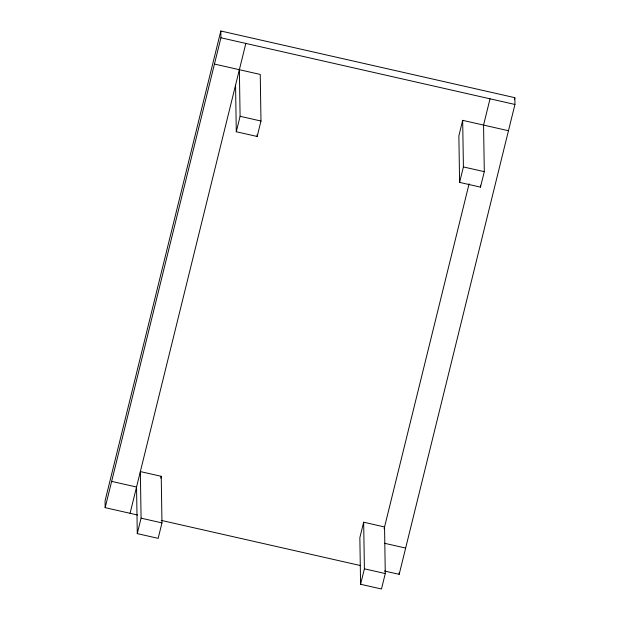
<?xml version="1.0" encoding="UTF-8"?>
<svg xmlns="http://www.w3.org/2000/svg" width="620" height="620" viewBox="0 0 620 620"><rect width="100%" height="100%" fill="white"/><g stroke="black" fill="none" stroke-linecap="round" stroke-linejoin="round"><path stroke-width="0.93" d="M384.416 570.989L399.179 574.337L514.941 104.462L514.84 97.673L220.821 31L105.059 500.875L105.16 507.656L137.617 515.019M105.16 507.656L220.929 37.781L220.821 31M130.068 513.306L245.838 43.431M137.276 533.619L141.081 518.165L140.352 471.58L161.239 476.315L161.967 522.9L158.162 538.354L137.276 533.619L136.547 487.033L111.639 481.384M214.458 64.061L260.253 74.447L260.981 121.032L257.176 136.485L236.29 131.75L240.095 116.297L239.367 69.711M160.789 478.136L161.239 476.315M363.661 522.218L359.856 537.679L360.584 584.265L381.471 589L385.284 573.546L384.547 526.954L363.661 522.218L364.397 568.804L360.584 584.265M508.47 130.735L462.675 120.35L458.87 135.803L459.598 182.396L480.485 187.132L484.298 171.67L483.561 125.085L490.032 98.812M459.598 182.396L463.411 166.935L462.675 120.35M384.106 528.775L469.1 183.791M514.375 99.557L514.84 97.673M220.929 37.781L514.941 104.462M240.095 116.297L260.981 121.032M463.411 166.935L484.298 171.67M384.431 543.252L405.65 548.064M161.184 520.366L360.127 565.479M141.081 518.165L161.967 522.9M364.397 568.804L385.284 573.546M480.454 185.225L480.485 187.132M399.148 572.64L399.179 574.337M257.145 134.587L257.176 136.485M235.554 85.165L236.29 131.75"/></g></svg>
